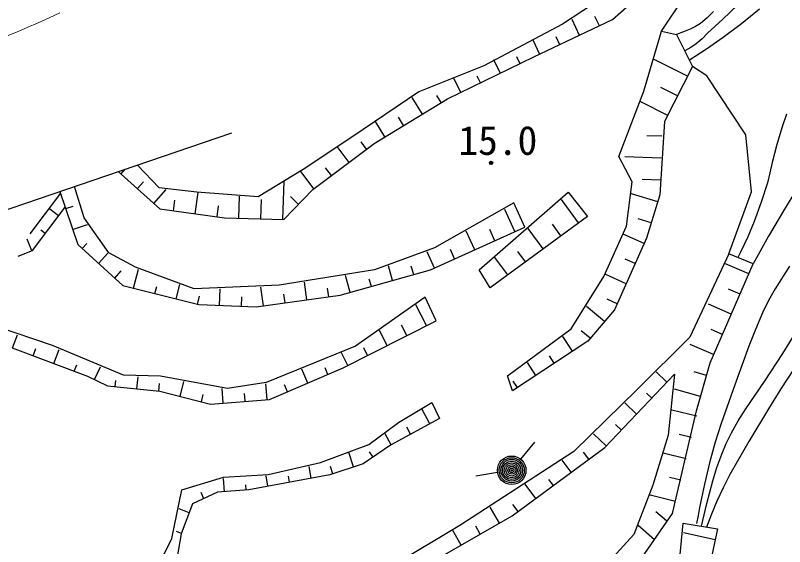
# Model space of a CAD drawing. Units: millimetres, scale not verified. Extents: x 40000 to 680000, y 20000 to 380000.
# Drawn here: x 180561 to 215538, y 311520 to 335661 of the extents above; entities that cross this region are included whole.
import ezdxf
from ezdxf.enums import TextEntityAlignment as Align

# ---------------------------------------------------------------- set-up
doc = ezdxf.new("R2010")
doc.units = ezdxf.units.MM
doc.header["$LTSCALE"] = 1000
for name, color, linetype, lineweight in [('M-BGD', 7, 'Continuous', 25), ('M-BMK-OTRS', 5, 'Continuous', 25), ('M-STR-HTXT', 7, 'Continuous', 13)]:
    doc.layers.add(name, color=color, linetype=linetype, lineweight=lineweight)
doc.styles.add('ＭＳ ゴシック', font='')
doc.styles.get('ＭＳ ゴシック').set_extended_font_data('MS Gothic')

msp = doc.modelspace()

# ---------------------------------------------------------------- linework, layer by layer
at = {"layer": 'M-BGD'}
for p, q in [((207709, 335467), (210151, 337636)), ((208394, 337206), (205441, 335262)), ((209934, 334941), (211231, 336899)), ((213407, 336141), (212728, 335494)), ((212303, 335837), (212014, 335555)), ((214390, 335937), (213582, 335283)), ((204129, 333772), (207709, 335467)), ((206218, 334752), (205871, 335476)), ((207119, 335184), (206915, 335612)), ((212014, 335555), (211709, 335299)), ((212728, 335494), (212030, 334856)), ((205441, 335262), (201860, 333368)), ((211481, 335152), (211237, 335030)), ((211709, 335299), (211481, 335152)), ((213582, 335283), (212751, 334651)), ((209135, 332216), (209934, 334941)), ((209934, 334941), (210618, 334800)), ((210934, 334909), (210618, 334800)), ((210618, 334800), (211347, 333344)), ((211237, 335030), (210934, 334909)), ((212030, 334856), (211784, 334597)), ((204415, 333888), (204106, 334532)), ((205316, 334320), (205143, 334682)), ((211784, 334597), (211520, 334363)), ((212751, 334651), (211987, 334126)), ((211267, 334196), (210995, 334047)), ((211987, 334126), (211206, 333625)), ((211520, 334363), (211267, 334196)), ((200204, 331870), (204129, 333772)), ((203513, 333456), (203359, 333778)), ((201860, 333368), (198903, 332183)), ((202612, 333024), (202313, 333648)), ((211121, 332897), (209610, 333660)), ((211347, 333344), (210077, 330834)), ((212003, 332917), (211347, 333344)), ((200809, 332160), (200486, 332834)), ((201710, 332592), (201561, 332904)), ((213773, 330228), (212003, 332917)), ((210671, 332005), (209915, 332386)), ((198903, 332183), (195863, 330122)), ((199069, 331179), (198610, 331932)), ((199923, 331699), (199729, 332018)), ((208007, 329242), (209135, 332216)), ((196875, 329844), (200204, 331870)), ((210221, 331112), (209005, 331726)), ((198215, 330659), (197986, 331036)), ((215622, 331178), (215420, 330590)), ((197361, 330140), (196935, 330839)), ((210077, 330834), (209867, 327513)), ((215420, 330590), (215185, 329790)), ((209951, 330174), (209271, 330195)), ((214038, 327650), (213773, 330228)), ((195863, 330122), (193648, 328665)), ((194089, 327746), (196875, 329844)), ((196531, 329585), (196284, 329912)), ((195732, 328983), (195192, 329701)), ((215185, 329790), (214976, 328975)), ((208601, 328091), (208007, 329242)), ((209920, 329174), (208269, 329227)), ((187093, 327823), (186116, 328858)), ((214976, 328975), (214866, 328511)), ((185240, 328560), (187128, 326868)), ((185362, 328451), (185556, 328668)), ((193648, 328665), (191595, 327413)), ((194135, 327781), (193514, 328606)), ((194933, 328382), (194663, 328741)), ((214866, 328511), (214758, 328047)), ((216566, 328553), (215526, 326857)), ((186106, 327784), (186391, 328102)), ((192725, 326384), (192775, 328134)), ((208345, 326085), (208601, 328091)), ((209888, 328175), (209063, 328201)), ((183694, 326460), (183245, 327880)), ((186851, 327117), (187421, 327753)), ((188808, 327629), (187093, 327823)), ((192771, 326383), (194089, 327746)), ((214758, 328047), (214471, 327169)), ((182616, 327576), (181218, 325736)), ((182589, 327656), (183395, 325245)), ((188740, 326645), (188874, 327611)), ((191595, 327413), (188808, 327629)), ((190727, 326442), (190755, 327439)), ((193434, 327069), (193063, 327428)), ((201642, 324102), (205693, 327621)), ((205693, 327621), (206576, 326529)), ((209768, 327191), (208582, 327554)), ((209867, 327513), (209262, 325539)), ((212994, 324829), (214038, 327650)), ((187750, 326782), (187817, 327265)), ((191726, 326413), (191751, 327288)), ((203231, 327138), (199618, 325091)), ((203722, 326039), (203231, 327138)), ((206173, 326233), (205395, 327296)), ((214471, 327169), (214157, 326302)), ((181334, 324976), (182825, 326949)), ((182524, 326550), (182127, 326850)), ((182848, 326881), (183188, 326994)), ((187128, 326868), (190075, 326460)), ((189730, 326508), (189799, 327002)), ((203267, 325833), (202809, 326842)), ((215526, 326857), (214809, 325621)), ((184803, 324875), (183694, 326460)), ((190075, 326460), (192771, 326383)), ((206576, 326529), (202147, 323285)), ((209475, 326235), (208882, 326416)), ((183165, 325933), (183845, 326160)), ((199430, 324093), (203722, 326039)), ((205367, 325643), (204977, 326174)), ((207321, 323802), (208345, 326085)), ((214157, 326302), (213858, 325600)), ((181921, 325753), (181723, 325903)), ((201446, 325007), (201062, 325852)), ((202356, 325420), (202127, 325924)), ((204560, 325052), (203880, 325980)), ((209151, 325291), (208230, 325704)), ((181310, 324966), (181094, 325497)), ((183599, 325061), (183809, 325292)), ((209262, 325539), (207798, 322278)), ((213858, 325600), (213529, 324905)), ((214809, 325621), (214110, 324369)), ((180687, 324712), (181334, 324976)), ((183395, 325245), (185445, 323387)), ((199618, 325091), (196887, 324099)), ((200535, 324594), (200344, 325017)), ((184339, 324389), (184759, 324852)), ((186025, 324224), (184803, 324875)), ((199625, 324181), (199290, 324919)), ((202947, 323871), (202366, 324664)), ((203753, 324461), (203414, 324926)), ((212994, 324829), (211233, 321042)), ((214110, 324369), (212994, 324829)), ((213470, 324784), (213409, 324658)), ((213529, 324905), (213470, 324784)), ((197711, 323612), (197525, 324277)), ((198673, 323881), (198564, 324271)), ((208741, 324379), (208281, 324586)), ((212146, 319874), (214110, 324369)), ((213910, 323911), (212855, 324372)), ((215754, 324272), (215113, 323237)), ((185080, 323718), (185378, 324046)), ((185937, 323263), (186154, 324123)), ((188692, 323236), (186025, 324224)), ((196887, 324099), (192554, 323396)), ((195325, 322945), (199430, 324093)), ((202147, 323285), (201642, 324102)), ((195785, 323074), (195572, 323835)), ((196748, 323343), (196655, 323675)), ((205839, 321416), (207321, 323802)), ((208332, 323467), (207411, 323880)), ((185445, 323387), (188895, 322516)), ((186906, 323018), (186988, 323344)), ((187875, 322773), (188040, 323425)), ((192554, 323396), (188692, 323236)), ((189842, 322480), (189871, 323235)), ((191837, 322462), (191719, 323312)), ((193818, 322736), (193707, 323533)), ((194808, 322873), (194754, 323265)), ((213510, 322995), (212982, 323225)), ((215113, 323237), (214812, 322699)), ((188845, 322529), (188937, 322895)), ((190841, 322442), (190857, 322870)), ((191506, 322416), (195325, 322945)), ((192827, 322599), (192772, 322997)), ((199188, 322863), (196021, 320636)), ((199694, 321787), (199188, 322863)), ((188895, 322516), (191506, 322416)), ((199249, 321561), (198768, 322507)), ((207922, 322555), (207462, 322762)), ((213109, 322079), (212074, 322531)), ((214812, 322699), (214538, 322146)), ((207347, 321747), (206533, 322439)), ((207798, 322278), (206596, 320864)), ((214538, 322146), (214212, 321391)), ((182248, 320664), (179520, 321574)), ((195468, 319639), (199694, 321787)), ((198358, 321108), (198117, 321581)), ((180432, 320551), (180656, 321142)), ((197467, 320655), (197115, 321345)), ((202944, 319281), (205839, 321416)), ((206700, 320986), (206293, 321332)), ((212709, 321162), (212191, 321389)), ((214212, 321391), (213913, 320622)), ((215454, 320293), (216100, 321322)), ((206596, 320864), (203161, 318603)), ((205895, 320402), (205455, 321070)), ((211233, 321042), (208839, 318653)), ((180421, 320555), (183833, 319261)), ((181367, 320196), (181489, 320518)), ((185473, 319305), (182248, 320664)), ((182302, 319842), (182545, 320485)), ((196021, 320636), (191964, 318973)), ((196575, 320202), (196400, 320547)), ((212308, 320246), (211248, 320710)), ((213913, 320622), (213267, 318874)), ((195684, 319749), (195392, 320324)), ((205060, 319853), (204840, 320187)), ((214626, 319028), (215454, 320293)), ((183236, 319488), (183350, 319788)), ((204224, 319303), (203843, 319882)), ((211524, 317696), (212146, 319874)), ((184160, 319107), (184434, 319689)), ((192120, 318212), (195468, 319639)), ((193852, 318950), (193582, 319582)), ((194771, 319342), (194645, 319639)), ((207366, 316028), (210530, 319353)), ((210185, 318991), (209695, 319458)), ((210530, 319353), (210248, 316587)), ((211985, 319303), (211428, 319459)), ((215940, 319573), (215361, 318686)), ((183833, 319261), (184750, 318829)), ((185096, 318793), (185125, 319069)), ((187166, 319268), (185473, 319305)), ((186090, 318690), (186148, 319241)), ((190210, 318710), (187166, 319268)), ((188055, 318349), (188225, 319023)), ((203161, 318603), (202944, 319281)), ((203389, 318753), (203199, 319043)), ((213774, 317781), (214626, 319028)), ((184750, 318829), (187129, 318582)), ((187085, 318586), (187121, 318932)), ((190010, 318046), (189958, 318707)), ((191964, 318973), (190210, 318710)), ((192003, 318203), (191947, 318920)), ((192932, 318558), (192797, 318874)), ((208839, 318653), (205954, 315847)), ((211716, 318340), (210531, 318672)), ((213267, 318874), (212650, 317120)), ((215361, 318686), (214807, 317781)), ((187129, 318582), (189439, 318001)), ((189025, 318105), (189106, 318427)), ((191007, 318125), (190978, 318483)), ((209496, 318267), (209251, 318500)), ((189439, 318001), (192120, 318212)), ((197983, 317161), (199500, 318066)), ((199500, 318066), (199846, 317340)), ((208807, 317543), (208269, 318055)), ((199406, 317103), (199059, 317745)), ((211543, 317448), (210414, 317728)), ((210444, 313018), (211524, 317696)), ((213433, 317241), (213774, 317781)), ((214807, 317781), (213913, 316296)), ((199846, 317340), (197613, 316133)), ((213122, 316693), (213433, 317241)), ((196626, 316156), (197983, 317161)), ((198527, 316627), (198353, 316948)), ((208118, 316819), (207849, 317075)), ((212650, 317120), (212381, 316264)), ((197648, 316151), (197378, 316651)), ((207429, 316094), (206843, 316652)), ((210248, 316587), (209548, 314310)), ((211303, 316478), (210738, 316618)), ((212886, 316213), (213122, 316693)), ((203541, 315489), (204177, 316261)), ((212381, 316264), (212139, 315395)), ((212680, 315725), (212886, 316213)), ((213913, 316296), (213046, 314796)), ((194430, 315346), (196626, 316156)), ((197613, 316133), (196378, 315282)), ((205954, 315847), (200763, 312478)), ((203149, 312920), (207366, 316028)), ((195940, 315139), (195728, 315790)), ((196822, 315588), (196661, 315822)), ((206635, 315489), (206395, 315815)), ((211062, 315507), (210016, 315767)), ((212461, 315123), (212680, 315725)), ((192062, 314797), (194430, 315346)), ((194012, 314628), (193912, 315166)), ((196378, 315282), (194855, 314785)), ((194990, 314829), (194884, 315154)), ((205830, 314896), (205426, 315444)), ((212139, 315395), (211891, 314351)), ((190031, 314675), (192062, 314797)), ((202487, 314882), (201501, 314719)), ((212271, 314507), (212461, 315123)), ((213046, 314796), (212741, 314196)), ((188131, 314097), (190031, 314675)), ((190065, 314013), (190017, 314620)), ((194855, 314785), (191175, 314101)), ((192046, 314263), (191957, 314741)), ((193029, 314445), (192979, 314715)), ((205025, 314303), (204823, 314577)), ((210821, 314537), (210298, 314667)), ((212002, 313485), (212271, 314507)), ((187676, 311892), (188131, 314097)), ((191175, 314101), (189754, 313988)), ((191061, 314092), (191042, 314334)), ((204220, 313710), (203745, 314354)), ((209548, 314310), (208682, 312067)), ((211891, 314351), (211673, 313300)), ((212741, 314196), (212462, 313578)), ((189754, 313988), (188608, 313458)), ((189130, 313699), (189002, 313976)), ((210580, 313567), (209359, 313870)), ((188608, 313458), (188101, 312097)), ((203416, 313116), (203178, 313439)), ((211761, 312450), (212002, 313485)), ((212462, 313578), (212218, 312992)), ((188460, 313060), (188002, 313230)), ((202569, 312588), (202150, 313319)), ((210160, 312689), (209684, 313100)), ((211673, 313300), (211601, 312937)), ((197527, 309698), (203149, 312920)), ((209050, 311013), (210444, 313018)), ((211601, 312937), (211529, 312568)), ((212218, 312992), (211983, 312403)), ((200763, 312478), (197673, 310636)), ((201702, 312090), (201492, 312456)), ((209621, 311834), (208874, 312479)), ((210592, 309254), (210932, 312585)), ((210932, 312585), (212492, 312321)), ((188101, 312097), (187859, 310704)), ((188111, 312123), (187882, 312208)), ((200834, 311593), (200458, 312249)), ((208682, 312067), (205929, 309061)), ((212387, 311833), (210937, 312145)), ((212492, 312321), (211454, 307514)), ((186988, 310523), (187676, 311892))]:
    msp.add_line(p, q, dxfattribs=at)
for centre, radius in [((202189, 328958), 75), ((202189, 328958), 65.6), ((202189, 328958), 56.2), ((202189, 328958), 46.9), ((202189, 328958), 37.5), ((202189, 328958), 28.1), ((202189, 328958), 18.7), ((202189, 328958), 9.4), ((203128, 314988), 650), ((203128, 314988), 572), ((203128, 314988), 494), ((203128, 314988), 416), ((203128, 314988), 338), ((203128, 314988), 260), ((203128, 314988), 182), ((203128, 314988), 104), ((203128, 314988), 26)]:
    msp.add_circle(centre, radius, dxfattribs=at)
at = {"layer": 'M-BMK-OTRS'}
msp.add_line((74817, 290927), (190402, 330319), dxfattribs=at)
at = {"layer": 'M-STR-HTXT'}
msp.add_arc((168081, 365925), 33455, 237.5119, 295.6836, dxfattribs=at)

# ---------------------------------------------------------------- texts
at = {"layer": 'M-BGD', "style": 'ＭＳ ゴシック'}
msp.add_text('15.0', height=1320, dxfattribs=at).set_placement((200702, 328925), align=Align.BOTTOM_LEFT)

doc.saveas('drawing.dxf')
